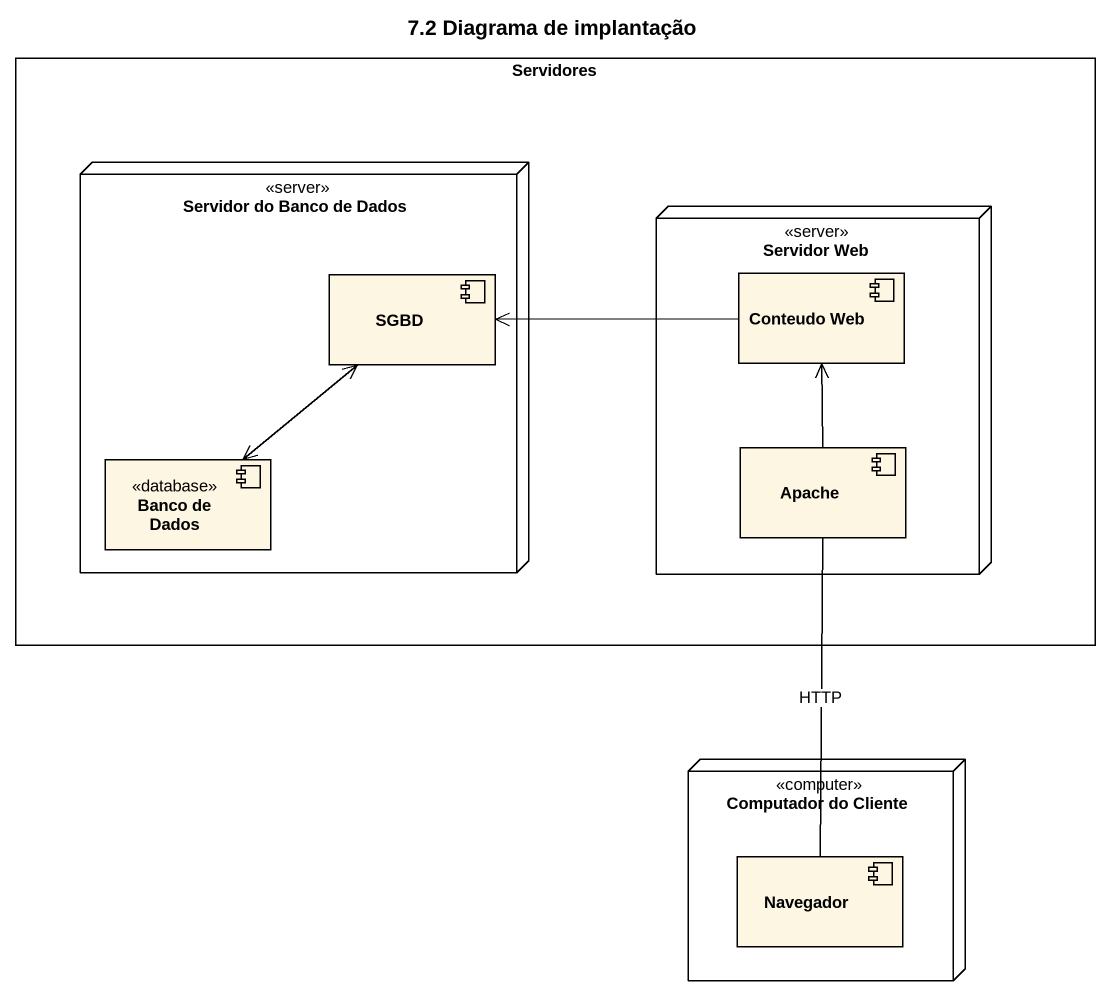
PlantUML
@startuml
title 7.2 Diagrama de implantação
rectangle Servidores {
  node "Servidor do Banco de Dados" as Servidor_do_Banco_de_Dados <<server>> {
    component SGBD
    component "Banco de Dados" as Banco_de_Dados <<database>>
  }
  node "Servidor Web" as Servidor_Web <<server>> {
    component "Conteudo Web" as Conteudo_Web
    component Apache
  }
}
node "Computador do Cliente" as Computador_do_Cliente <<computer>> {
  component Navegador
}
SGBD <--> Banco_de_Dados
Conteudo_Web -left-> SGBD
Conteudo_Web <-- Apache
Navegador -up- Apache : HTTP
@enduml
